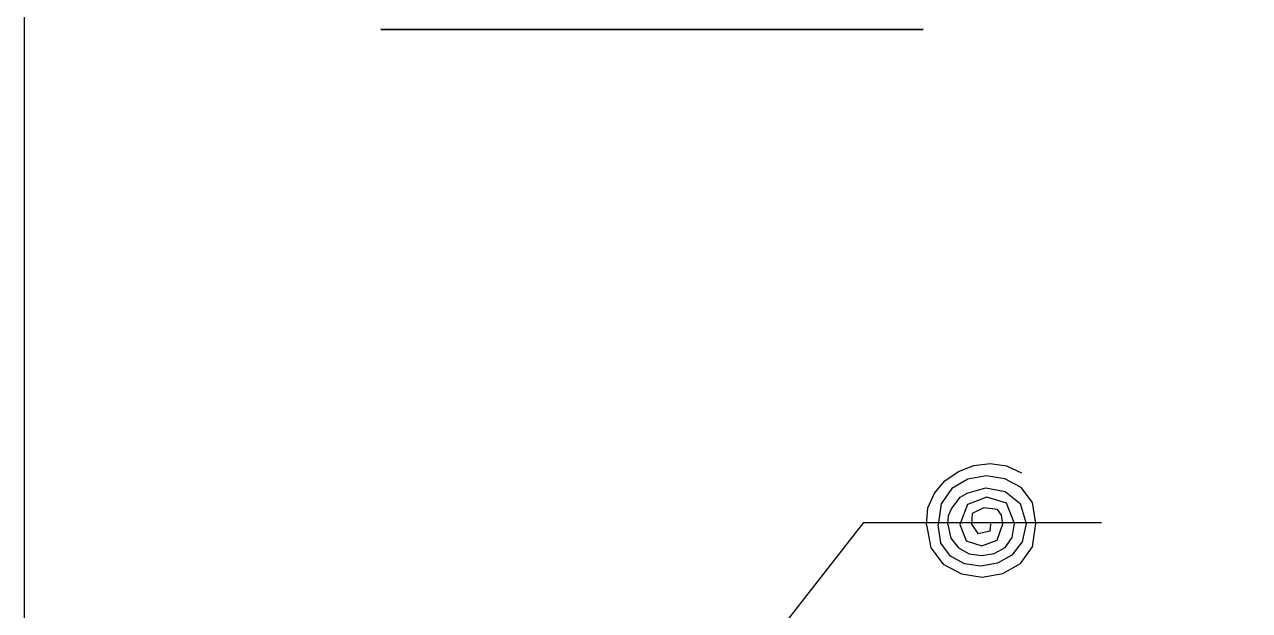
# Model space of a CAD drawing. Header units: metres. Extents: x 0 to 16.5, y 0 to 11.5.
# Drawn here: x 0.01 to 1.779, y 3.591 to 4.437 of the extents above; entities that cross this region are included whole.
import ezdxf

# ---------------------------------------------------------------- set-up
doc = ezdxf.new("R2010")
doc.units = ezdxf.units.M

msp = doc.modelspace()

# ---------------------------------------------------------------- linework, layer by layer
for points in [[(0.0104, 11.5461), (16.5118, 11.5461), (16.5118, 0.0104), (0.0104, 0.0104), (0.0104, 11.5461)], [(0.525, 4.4303), (0.525, 4.4303), (1.3075, 4.4303), (0.525, 4.4303)]]:
    msp.add_lwpolyline(points, close=True)
for points in [[(1.3124, 3.7148), (1.3146, 3.7393), (1.3241, 3.7607), (1.3391, 3.7784), (1.3586, 3.7919), (1.3807, 3.8004), (1.4043, 3.8034), (1.4279, 3.8001), (1.4498, 3.79)], [(1.4705, 3.7168), (1.4653, 3.7472), (1.4491, 3.7687), (1.4257, 3.7814), (1.3988, 3.7853), (1.3721, 3.7805), (1.3491, 3.7672), (1.3337, 3.7453), (1.3294, 3.715)], [(1.3435, 3.7152), (1.3441, 3.7281), (1.3488, 3.7378), (1.3613, 3.7546), (1.3711, 3.7607), (1.3982, 3.7683), (1.4261, 3.7631), (1.4477, 3.7458), (1.4564, 3.7167), (1.4507, 3.6903), (1.4359, 3.6712), (1.4149, 3.6594), (1.3911, 3.6551), (1.3674, 3.6584), (1.3472, 3.6694), (1.3334, 3.6883), (1.3294, 3.715)], [(1.4395, 3.7165), (1.4278, 3.7459), (1.3996, 3.7548), (1.3716, 3.7443), (1.3604, 3.7154)], [(1.4225, 3.7163), (1.4206, 3.7286), (1.415, 3.7371), (1.3955, 3.7394), (1.3784, 3.7313), (1.3773, 3.7156)], [(1.0577, 3.5074), (1.222, 3.7183), (1.5653, 3.7183)], [(1.3124, 3.7148), (1.3186, 3.6817), (1.3368, 3.658), (1.3629, 3.6439), (1.393, 3.6394), (1.4228, 3.6444), (1.4484, 3.659), (1.4656, 3.6831), (1.4705, 3.7168)], [(1.3124, 3.7148), (1.3124, 3.7148)], [(1.3294, 3.715), (1.3294, 3.715)], [(1.3435, 3.7152), (1.3474, 3.6955), (1.3585, 3.6814), (1.3743, 3.6731), (1.3925, 3.6705), (1.4104, 3.6735), (1.4259, 3.6822), (1.4364, 3.6966), (1.4395, 3.7165)], [(1.3435, 3.7152), (1.3435, 3.7152)], [(1.3604, 3.7154), (1.37, 3.6919), (1.3924, 3.6843), (1.4143, 3.6925), (1.4225, 3.7163)], [(1.3604, 3.7154), (1.3604, 3.7154)], [(1.3773, 3.7156), (1.3866, 3.7024), (1.4043, 3.7062), (1.4056, 3.716)], [(1.3773, 3.7156), (1.3773, 3.7156)], [(1.4225, 3.7163), (1.4225, 3.7163)], [(1.4395, 3.7165), (1.4395, 3.7165)], [(1.4705, 3.7168), (1.4705, 3.7168)]]:
    msp.add_lwpolyline(points)

doc.saveas('drawing.dxf')
